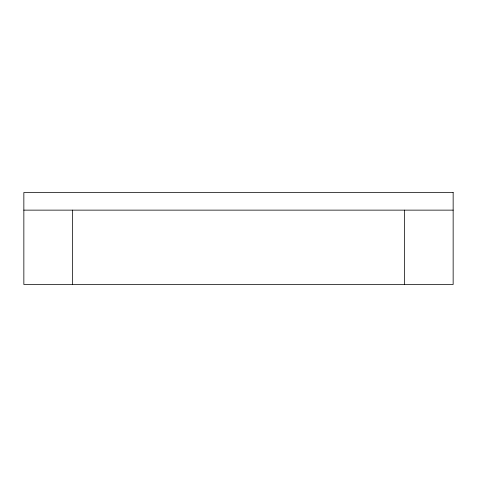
<?xml version="1.0" encoding="UTF-8"?>
<svg xmlns="http://www.w3.org/2000/svg" width="477" height="477" viewBox="0 0 477 477"><rect width="100%" height="100%" fill="white"/><g stroke="black" fill="none" stroke-linecap="round" stroke-linejoin="round"><path stroke-width="0.72" d="M23.85 210.136L453.15 210.136M404.472 210.136L404.472 284.495M72.528 210.136L72.528 284.495M453.15 192.505L23.85 192.505L23.85 284.495L453.15 284.495L453.15 192.505"/></g></svg>
